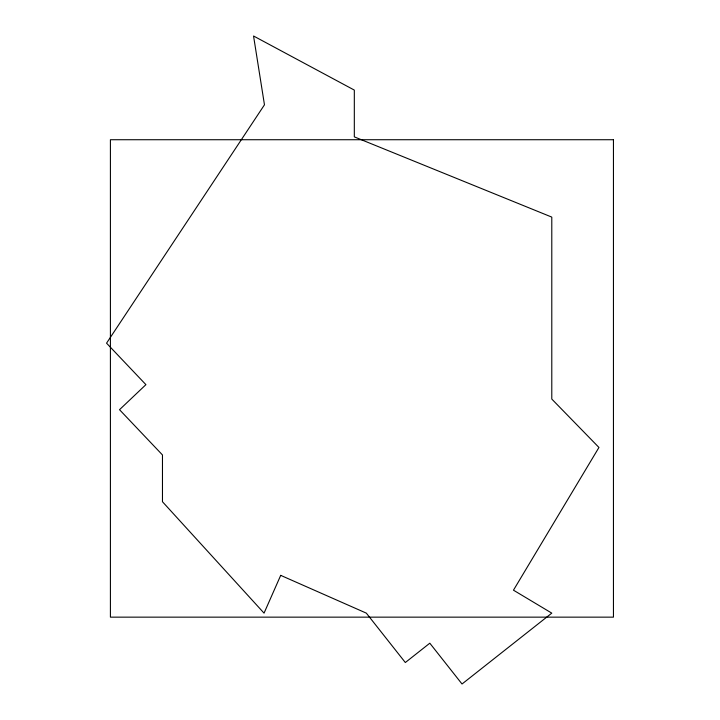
<?xml version="1.0" encoding="UTF-8"?>
<svg xmlns="http://www.w3.org/2000/svg" width="720" height="720" viewBox="0 0 720 720"><rect width="100%" height="100%" fill="white"/><g stroke="black" fill="none" stroke-linecap="round" stroke-linejoin="round"><path stroke-width="1.08" d="M280.71 575.361L264.051 613.134L162.468 501.732L162.468 454.95L119.52 409.698L145.917 384.651L106.551 343.17L264.465 104.814L253.548 36L354.321 90.09L354.321 136.872L551.79 217.107L551.79 399.06L598.95 447.462L513.468 590.184L551.79 613.134L462.024 684L429.813 643.194L405.324 662.526L366.327 613.134L280.71 575.361M613.449 139.725L110.412 139.725L110.412 617.148L613.449 617.148L613.449 139.725"/></g></svg>
